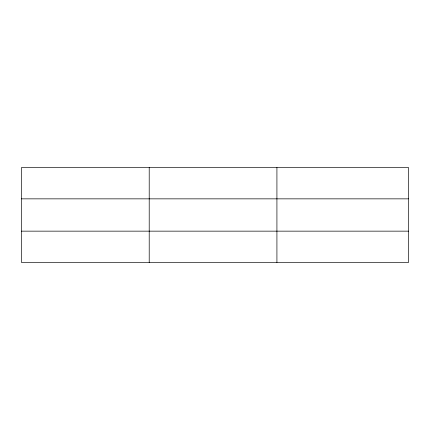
<?xml version="1.0" encoding="UTF-8"?>
<svg xmlns="http://www.w3.org/2000/svg" width="430" height="430" viewBox="0 0 430 430"><rect width="100%" height="100%" fill="white"/><g stroke="black" fill="none" stroke-linecap="round" stroke-linejoin="round"><path stroke-width="0.64" d="M149.21 262.488L149.21 167.512M276.92 262.488L276.92 167.512M408.5 198.853L408.5 167.512L21.5 167.512L21.5 262.488L408.5 262.488L408.5 198.853L21.5 198.853M21.5 231.147L408.5 231.147"/></g></svg>
